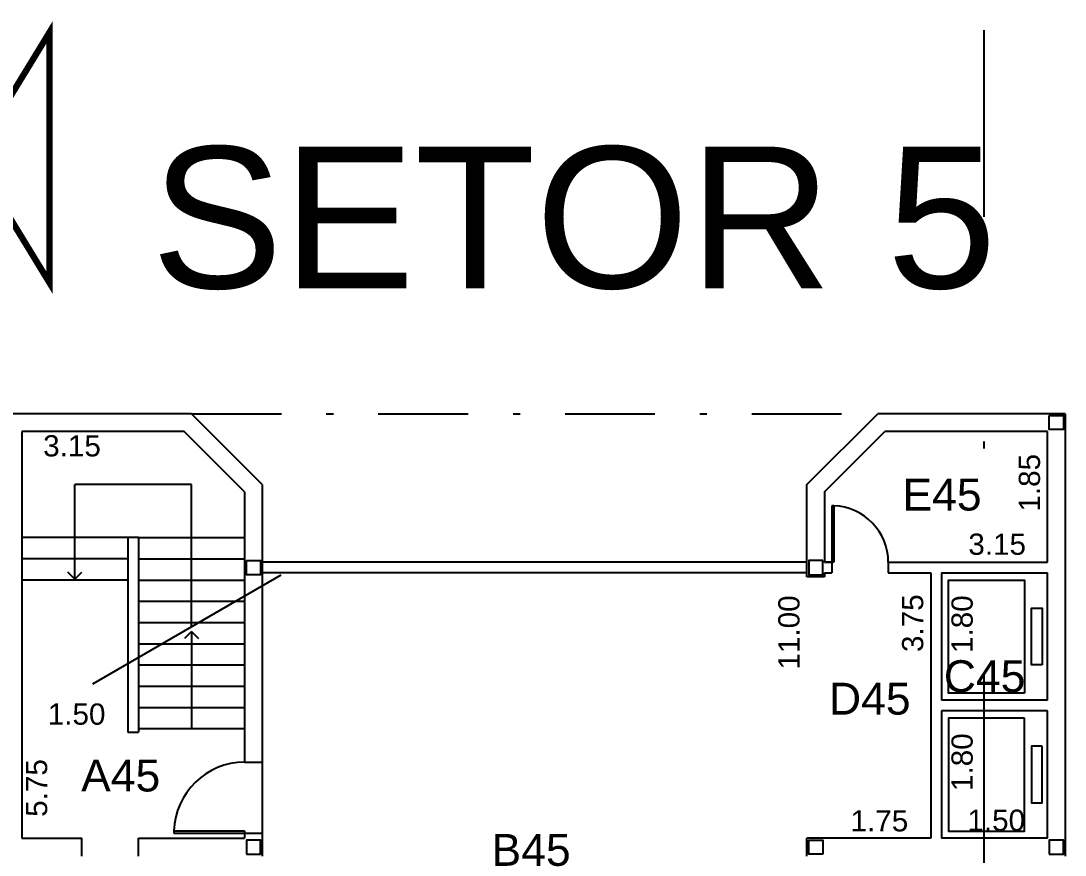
# Model space of a CAD drawing. Extents: x 1306 to 1544, y -75 to 211.
# Drawn here: x 1424.68 to 1439.45, y 194.64 to 206.42 of the extents above; entities that cross this region are included whole.
import ezdxf

# ---------------------------------------------------------------- set-up
doc = ezdxf.new("R2010")
doc.units = 0
doc.header["$LTSCALE"] = 2
doc.header["$PDMODE"] = 3
doc.linetypes.add('DASHDOT2', pattern=[12.7, 6.35, -3.175, 0, -3.175])
doc.layers.get('0').update_dxf_attribs({"linetype": 'CONTINUOUS'})
doc.layers.get('DEFPOINTS').update_dxf_attribs({"linetype": 'CONTINUOUS'})
for name, color, linetype in [('02', 2, 'CONTINUOUS'), ('06', 6, 'CONTINUOUS'), ('DIVISÓRIAS-ARY', 2, 'CONTINUOUS'), ('INDIC-CORTE-TBS', 4, 'DASHDOT2'), ('INDICAÇÕES-ARY', 2, 'CONTINUOUS'), ('PAREDE-ALTA-ARY', 1, 'CONTINUOUS'), ('PAREDE-BAIXA-ARY', 2, 'CONTINUOUS'), ('PILARES-SECUND-ARY', 5, 'CONTINUOUS'), ('PROJ-COBERTURA-ARY', 7, 'DASHDOT2'), ('RAMPA-INT-ARY', 7, 'CONTINUOUS'), ('TEXTO-PB-COR-ARY', 12, 'CONTINUOUS'), ('TEXTO-PB-COTAS-ARY', 12, 'CONTINUOUS'), ('TEXTOG-EP-ARY', 11, 'CONTINUOUS')]:
    doc.layers.add(name, color=color, linetype=linetype)
doc.styles.add('ARIAL', font='arial.ttf', dxfattribs={"height": 0.5})
doc.styles.add('SEM_ESCALA', font='arial.ttf')
doc.dimstyles.new('DIMTIC100-ARY', dxfattribs={"dimtxt": 0.3, "dimasz": 0.12, "dimexe": 0.1, "dimexo": 0.15, "dimgap": 0.1, "dimtad": 1, "dimjust": 1, "dimtoh": 1, "dimrnd": 0.01, "dimzin": 0, "dimdsep": 46, "dimtxsty": 'SEM_ESCALA', "dimblk1": 'NONE', "dimblk2": 'NONE', "dimsah": 1, "dimcen": -0.1, "dimdle": 0.06, "dimse1": 1, "dimse2": 1, "dimsd1": 1, "dimsd2": 1, "dimclrd": 1, "dimclre": 1, "dimclrt": 2, "dimadec": 0, "dimazin": 0, "dimtfac": 1, "dimtix": 1, "dimtmove": 2, "dimatfit": 3, "dimldrblk": 'NONE', "dimfxl": 1, "dimtolj": 1, "dimtzin": 0, "dimarcsym": 0})

# ---------------------------------------------------------------- blocks, each defined once
blk = doc.blocks.new('*D78')
at = {"layer": 'DEFPOINTS', "color": 0, "linetype": 'ByBlock', "ltscale": 0.5}
for p in [(1424.697, 200.624), (1427.847, 200.624), (1427.847, 200.165)]:
    blk.add_point(p, dxfattribs=at)
at = {"color": 2, "linetype": 'ByBlock', "ltscale": 0.5, "insert": (1425.407, 200.418), "char_height": 0.3, "attachment_point": 5, "style": 'SEM_ESCALA'}
blk.add_mtext('\\A1;3.15', dxfattribs=at)
blk = doc.blocks.new('_NONE')
at = {"color": 0, "linetype": 'ByBlock', "ltscale": 0.5}
blk.add_circle((0, 0), 0.25, dxfattribs=at)
blk = doc.blocks.new('*D79')
at = {"layer": 'DEFPOINTS', "color": 0, "linetype": 'ByBlock', "ltscale": 0.5}
for p in [(1424.697, 200.624), (1425.16, 200.624), (1424.697, 194.874)]:
    blk.add_point(p, dxfattribs=at)
at = {"color": 2, "linetype": 'ByBlock', "ltscale": 0.5, "insert": (1424.908, 195.585), "char_height": 0.3, "attachment_point": 5, "rotation": 90, "style": 'SEM_ESCALA'}
blk.add_mtext('\\A1;5.75', dxfattribs=at)
blk = doc.blocks.new('*D80')
at = {"layer": 'DEFPOINTS', "color": 0, "linetype": 'ByBlock', "ltscale": 0.5}
for p in [(1424.697, 196.374), (1424.697, 196.374), (1426.197, 196.374)]:
    blk.add_point(p, dxfattribs=at)
at = {"color": 2, "linetype": 'ByBlock', "ltscale": 0.5, "insert": (1425.472, 196.627), "char_height": 0.3, "attachment_point": 5, "style": 'SEM_ESCALA'}
blk.add_mtext('\\A1;1.50', dxfattribs=at)
blk = doc.blocks.new('*D85')
at = {"layer": 'DEFPOINTS', "color": 0, "linetype": 'ByBlock', "ltscale": 0.5}
for p in [(1435.797, 198.624), (1435.797, 187.624), (1435.797, 187.624)]:
    blk.add_point(p, dxfattribs=at)
at = {"color": 2, "linetype": 'ByBlock', "ltscale": 0.5, "insert": (1435.544, 197.783), "char_height": 0.3, "attachment_point": 5, "rotation": 90, "style": 'SEM_ESCALA'}
blk.add_mtext('\\A1;11.00', dxfattribs=at)
blk = doc.blocks.new('*D102')
at = {"layer": 'DEFPOINTS', "color": 0, "linetype": 'ByBlock', "ltscale": 0.5}
for p in [(1437.547, 195.174), (1437.547, 194.865), (1435.797, 194.624)]:
    blk.add_point(p, dxfattribs=at)
at = {"color": 2, "linetype": 'ByBlock', "ltscale": 0.5, "insert": (1436.821, 195.119), "char_height": 0.3, "attachment_point": 5, "style": 'SEM_ESCALA'}
blk.add_mtext('\\A1;1.75', dxfattribs=at)
blk = doc.blocks.new('*D103')
at = {"layer": 'DEFPOINTS', "color": 0, "linetype": 'ByBlock', "ltscale": 0.5}
for p in [(1445.165, 198.692), (1445.165, 198.692), (1445.165, 196.892)]:
    blk.add_point(p, dxfattribs=at)
at = {"color": 2, "linetype": 'ByBlock', "ltscale": 0.5, "insert": (1444.911, 197.968), "char_height": 0.3, "attachment_point": 5, "rotation": 90, "style": 'SEM_ESCALA'}
blk.add_mtext('\\A1;1.80', dxfattribs=at)
blk = doc.blocks.new('*D101')
at = {"layer": 'DEFPOINTS', "color": 0, "linetype": 'ByBlock', "ltscale": 0.5}
for p in [(1437.547, 198.624), (1437.547, 198.624), (1437.547, 194.874)]:
    blk.add_point(p, dxfattribs=at)
at = {"color": 2, "linetype": 'ByBlock', "ltscale": 0.5, "insert": (1437.293, 197.914), "char_height": 0.3, "attachment_point": 5, "rotation": 90, "style": 'SEM_ESCALA'}
blk.add_mtext('\\A1;3.75', dxfattribs=at)
blk = doc.blocks.new('*D104')
at = {"layer": 'DEFPOINTS', "color": 0, "linetype": 'ByBlock', "ltscale": 0.5}
for p in [(1446.116, 197.351), (1444.616, 195.451), (1446.116, 194.942)]:
    blk.add_point(p, dxfattribs=at)
at = {"color": 2, "linetype": 'ByBlock', "ltscale": 0.5, "insert": (1445.392, 195.195), "char_height": 0.3, "attachment_point": 5, "style": 'SEM_ESCALA'}
blk.add_mtext('\\A1;1.50', dxfattribs=at)
blk = doc.blocks.new('*D105')
at = {"layer": 'DEFPOINTS', "color": 0, "linetype": 'ByBlock', "ltscale": 0.5}
for p in [(1445.165, 196.742), (1445.165, 196.742), (1445.165, 194.942)]:
    blk.add_point(p, dxfattribs=at)
at = {"color": 2, "linetype": 'ByBlock', "ltscale": 0.5, "insert": (1444.911, 196.018), "char_height": 0.3, "attachment_point": 5, "rotation": 90, "style": 'SEM_ESCALA'}
blk.add_mtext('\\A1;1.80', dxfattribs=at)
blk = doc.blocks.new('*D106')
at = {"layer": 'DEFPOINTS', "color": 0, "linetype": 'ByBlock', "ltscale": 0.5}
for p in [(1446.116, 200.743), (1442.966, 198.843), (1446.116, 198.843)]:
    blk.add_point(p, dxfattribs=at)
at = {"color": 2, "linetype": 'ByBlock', "ltscale": 0.5, "insert": (1445.405, 199.096), "char_height": 0.3, "attachment_point": 5, "style": 'SEM_ESCALA'}
blk.add_mtext('\\A1;3.15', dxfattribs=at)
blk = doc.blocks.new('*D107')
at = {"layer": 'DEFPOINTS', "color": 0, "linetype": 'ByBlock', "ltscale": 0.5}
for p in [(1446.116, 200.692), (1446.116, 200.692), (1446.116, 198.842)]:
    blk.add_point(p, dxfattribs=at)
at = {"color": 2, "linetype": 'ByBlock', "ltscale": 0.5, "insert": (1445.863, 199.966), "char_height": 0.3, "attachment_point": 5, "rotation": 90, "style": 'SEM_ESCALA'}
blk.add_mtext('\\A1;1.85', dxfattribs=at)

msp = doc.modelspace()

# ---------------------------------------------------------------- linework, layer by layer
at = {"layer": '02'}
for points in [[(1438.872, 196.924), (1437.797, 196.924), (1437.797, 198.524), (1438.872, 198.524)], [(1439.122, 197.324), (1438.972, 197.324), (1438.972, 198.124), (1439.122, 198.124)], [(1438.872, 196.574), (1437.797, 196.574), (1437.797, 194.974), (1438.872, 194.974)], [(1439.122, 196.174), (1438.972, 196.174), (1438.972, 195.374), (1439.122, 195.374)]]:
    msp.add_lwpolyline(points, close=True, dxfattribs=at)
at = {"layer": '06', "ltscale": 0.5}
for p, q in [((1425.447, 198.538), (1425.348, 198.637)), ((1425.447, 198.538), (1425.546, 198.637)), ((1427.097, 197.797), (1426.998, 197.698)), ((1427.097, 197.797), (1427.196, 197.698))]:
    msp.add_line(p, q, dxfattribs=at)
at = {"layer": 'DIVISÓRIAS-ARY'}
for p, q in [((1436.177, 199.574), (1436.147, 199.574)), ((1436.147, 199.574), (1436.147, 198.774)), ((1436.177, 199.574), (1436.177, 198.774)), ((1436.177, 198.774), (1436.147, 198.774)), ((1426.847, 194.979), (1426.847, 194.949)), ((1426.847, 194.979), (1427.847, 194.979)), ((1426.847, 194.949), (1427.847, 194.949)), ((1427.847, 194.979), (1427.847, 194.949)), ((1436.846, 195.004), (1436.846, 194.974))]:
    msp.add_line(p, q, dxfattribs=at)
at = {"layer": 'DIVISÓRIAS-ARY', "color": 7, "ltscale": 0.5}
for centre, radius, start, end in [((1436.147, 198.774), 0.8, 0, 87.8509), ((1427.847, 194.949), 1, 90, 178.2809)]:
    msp.add_arc(centre, radius, start, end, dxfattribs=at)
at = {"layer": 'INDIC-CORTE-TBS', "ltscale": 0.5}
msp.add_line((1438.303, 62.858), (1438.303, 206.296), dxfattribs=at)
at = {"layer": 'INDIC-CORTE-TBS', "linetype": 'Continuous', "ltscale": 0.5, "const_width": 0.0899}
msp.add_lwpolyline([(1425.09, 202.723), (1424.008, 204.494), (1425.09, 206.265)], close=True, dxfattribs=at)
at = {"layer": 'INDICAÇÕES-ARY', "ltscale": 0.5}
for p, q in [((1427.097, 199.874), (1425.447, 199.874)), ((1425.447, 198.538), (1425.447, 199.874)), ((1427.097, 197.862), (1427.097, 199.874)), ((1427.097, 197.797), (1427.097, 196.424)), ((1428.097, 195.949), (1428.097, 194.949))]:
    msp.add_line(p, q, dxfattribs=at)
at = {"layer": 'INDICAÇÕES-ARY'}
msp.add_line((1428.361, 198.592), (1425.697, 197.054), dxfattribs=at)
at = {"layer": 'PAREDE-ALTA-ARY'}
for p, q in [((1427.097, 200.874), (1424.447, 200.874)), ((1428.097, 199.874), (1427.097, 200.874)), ((1435.797, 199.874), (1436.797, 200.874)), ((1439.447, 200.874), (1436.797, 200.874)), ((1439.447, 200.874), (1439.447, 194.624)), ((1424.697, 200.624), (1424.697, 194.874)), ((1426.993, 200.624), (1424.697, 200.624)), ((1427.847, 199.771), (1426.993, 200.624)), ((1436.047, 199.771), (1436.9, 200.624)), ((1439.197, 200.624), (1436.9, 200.624)), ((1439.197, 198.774), (1439.197, 200.624)), ((1427.847, 199.771), (1427.847, 195.949)), ((1428.097, 199.874), (1428.097, 195.949)), ((1435.797, 198.567), (1435.797, 199.874)), ((1436.047, 199.771), (1436.047, 198.774)), ((1426.347, 199.124), (1426.197, 199.124)), ((1426.197, 199.124), (1426.197, 196.374)), ((1426.347, 199.124), (1426.347, 196.374)), ((1436.047, 198.774), (1436.147, 198.774)), ((1436.147, 198.774), (1436.047, 198.774)), ((1436.147, 198.774), (1436.147, 198.624)), ((1436.947, 198.774), (1439.197, 198.774)), ((1436.947, 198.774), (1436.947, 198.624)), ((1436.047, 198.567), (1435.797, 198.567)), ((1436.047, 198.624), (1436.147, 198.624)), ((1436.047, 198.624), (1436.047, 198.567)), ((1436.947, 198.624), (1437.547, 198.624)), ((1437.547, 198.624), (1437.547, 195.174)), ((1437.697, 198.624), (1437.697, 196.824)), ((1437.697, 198.624), (1439.197, 198.624)), ((1439.197, 196.824), (1439.197, 198.624)), ((1437.547, 198.024), (1437.547, 194.874)), ((1439.197, 196.824), (1437.697, 196.824)), ((1439.197, 196.674), (1437.697, 196.674)), ((1437.697, 196.674), (1437.697, 194.874)), ((1439.197, 194.874), (1439.197, 196.674)), ((1426.197, 196.374), (1426.347, 196.374)), ((1427.847, 195.949), (1428.097, 195.949)), ((1424.697, 194.874), (1425.547, 194.874)), ((1425.547, 194.624), (1425.547, 194.874)), ((1426.347, 194.624), (1426.347, 194.874)), ((1426.347, 194.874), (1427.847, 194.874)), ((1427.847, 194.949), (1427.847, 194.874)), ((1427.847, 194.949), (1428.097, 194.949)), ((1428.097, 194.949), (1428.097, 194.624)), ((1435.797, 194.624), (1435.797, 194.874)), ((1437.547, 194.874), (1435.797, 194.874)), ((1439.197, 194.874), (1437.697, 194.874))]:
    msp.add_line(p, q, dxfattribs=at)
at = {"layer": 'PAREDE-BAIXA-ARY'}
for p, q in [((1435.797, 198.774), (1428.097, 198.774)), ((1435.797, 198.624), (1428.097, 198.624))]:
    msp.add_line(p, q, dxfattribs=at)
at = {"layer": 'PILARES-SECUND-ARY'}
for points in [[(1439.222, 200.849), (1439.422, 200.849), (1439.422, 200.649), (1439.222, 200.649)], [(1427.872, 198.799), (1428.072, 198.799), (1428.072, 198.599), (1427.872, 198.599)], [(1436.022, 198.799), (1435.822, 198.799), (1435.822, 198.599), (1436.022, 198.599)], [(1427.872, 194.649), (1428.072, 194.649), (1428.072, 194.849), (1427.872, 194.849)], [(1436.022, 194.649), (1435.822, 194.649), (1435.822, 194.849), (1436.022, 194.849)], [(1439.222, 194.649), (1439.422, 194.649), (1439.422, 194.849), (1439.222, 194.849)]]:
    msp.add_lwpolyline(points, close=True, dxfattribs=at)
at = {"layer": 'PROJ-COBERTURA-ARY', "ltscale": 0.1}
msp.add_line((1427.097, 200.874), (1436.797, 200.874), dxfattribs=at)
at = {"layer": 'RAMPA-INT-ARY'}
for p, q in [((1426.197, 199.124), (1424.697, 199.124)), ((1426.347, 199.124), (1427.847, 199.124)), ((1426.197, 198.824), (1424.697, 198.824)), ((1426.347, 198.824), (1427.847, 198.824)), ((1426.197, 198.524), (1424.697, 198.524)), ((1426.347, 198.524), (1427.847, 198.524)), ((1426.347, 198.224), (1427.847, 198.224)), ((1426.347, 197.924), (1427.847, 197.924)), ((1426.347, 197.624), (1427.847, 197.624)), ((1426.347, 197.324), (1427.847, 197.324)), ((1426.347, 197.024), (1427.847, 197.024)), ((1426.347, 196.724), (1427.847, 196.724)), ((1426.347, 196.424), (1427.847, 196.424))]:
    msp.add_line(p, q, dxfattribs=at)

# ---------------------------------------------------------------- texts
at = {"layer": 'TEXTO-PB-COR-ARY', "style": 'ARIAL'}
for s, p in [('E45', (1437.147, 199.506)), ('C45', (1437.732, 196.94)), ('D45', (1436.109, 196.622)), ('A45', (1425.536, 195.536)), ('B45', (1431.338, 194.485))]:
    msp.add_text(s, height=0.45, dxfattribs=at).set_placement(p)
at = {"layer": 'TEXTOG-EP-ARY', "style": 'ARIAL'}
msp.add_text('SETOR 5', height=2, dxfattribs=at).set_placement((1426.525, 202.648))

# ---------------------------------------------------------------- dimensions: what is measured, and where the dimension line sits
at = {"layer": 'TEXTO-PB-COTAS-ARY', "ltscale": 0.5}
for base, p1, p2, picture, middle in [((1427.847, 200.165), (1424.697, 200.624), (1427.847, 200.624), '*D78', (1425.407, 200.418)), ((1424.697, 196.374), (1426.197, 196.374), (1424.697, 196.374), '*D80', (1425.472, 196.627))]:
    dim = msp.add_linear_dim(base=base, p1=p1, p2=p2, dimstyle='DIMTIC100-ARY', dxfattribs=at)
    dim.commit()
    dim.dimension.update_dxf_attribs({"geometry": picture, "text_midpoint": middle})
for base, p1, p2, picture, middle in [((1425.16, 200.624), (1424.697, 194.874), (1424.697, 200.624), '*D79', (1424.908, 195.585)), ((1435.797, 187.624), (1435.797, 198.624), (1435.797, 187.624), '*D85', (1435.544, 197.783))]:
    dim = msp.add_linear_dim(base=base, p1=p1, p2=p2, angle=90, dimstyle='DIMTIC100-ARY', dxfattribs=at)
    dim.commit()
    dim.dimension.update_dxf_attribs({"geometry": picture, "text_midpoint": middle})
for base, p1, p2, angle, picture, middle in [((1439.197, 198.775), (1436.047, 198.775), (1439.197, 200.675), 180, '*D106', (1438.486, 199.028)), ((1439.197, 200.624), (1439.197, 198.774), (1439.197, 200.624), 90, '*D107', (1438.944, 199.898)), ((1438.245, 198.624), (1438.245, 196.824), (1438.245, 198.624), 90, '*D103', (1437.992, 197.9)), ((1439.197, 194.874), (1437.697, 195.383), (1439.197, 197.283), 180, '*D104', (1438.472, 195.127)), ((1438.245, 196.674), (1438.245, 194.874), (1438.245, 196.674), 90, '*D105', (1437.992, 195.95))]:
    dim = msp.add_linear_dim(base=base, p1=p1, p2=p2, angle=angle, dimstyle='DIMTIC100-ARY', override={"dimjust": 2}, dxfattribs=at)
    dim.commit()
    dim.dimension.update_dxf_attribs({"geometry": picture, "text_midpoint": middle, "insert": (-6.919, -0.068)})
for base, p1, p2, angle, picture, middle in [((1437.547, 198.624), (1437.547, 194.874), (1437.547, 198.624), 90, '*D101', (1437.293, 197.914)), ((1437.547, 194.865), (1435.797, 194.624), (1437.547, 195.174), 180, '*D102', (1436.821, 195.119))]:
    dim = msp.add_linear_dim(base=base, p1=p1, p2=p2, angle=angle, dimstyle='DIMTIC100-ARY', override={"dimjust": 2}, dxfattribs=at)
    dim.commit()
    dim.dimension.update_dxf_attribs({"geometry": picture, "text_midpoint": middle})

doc.saveas('drawing.dxf')
